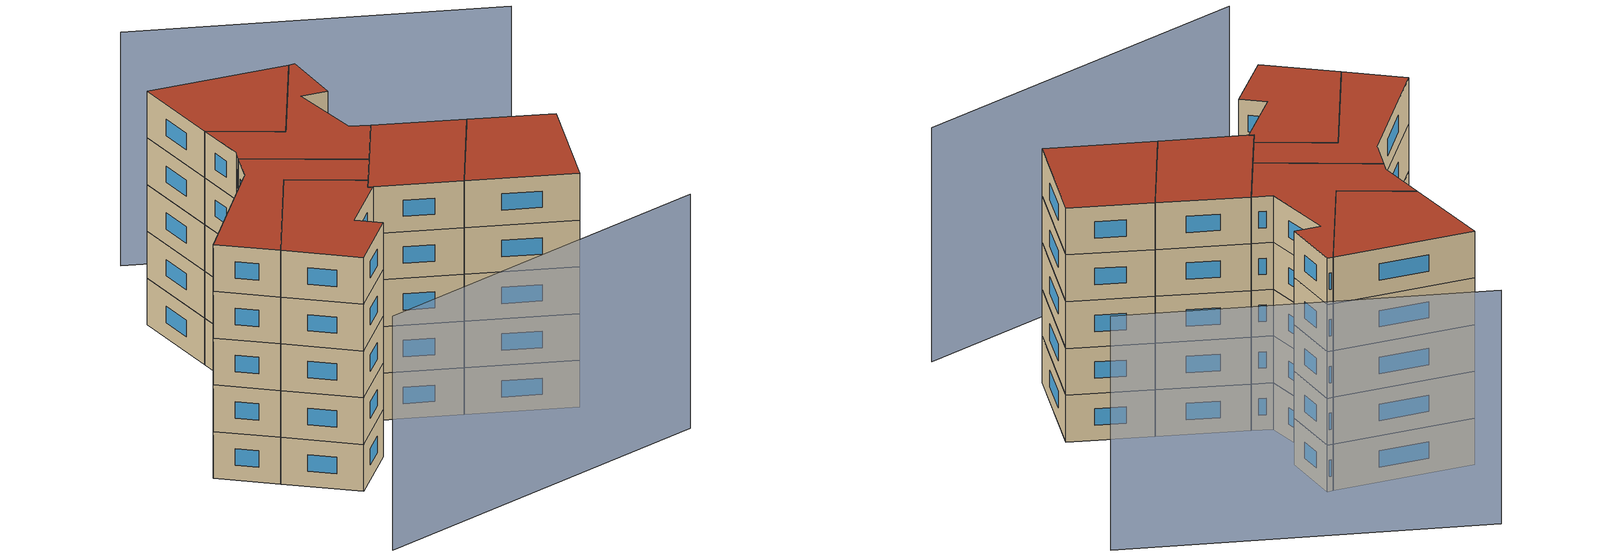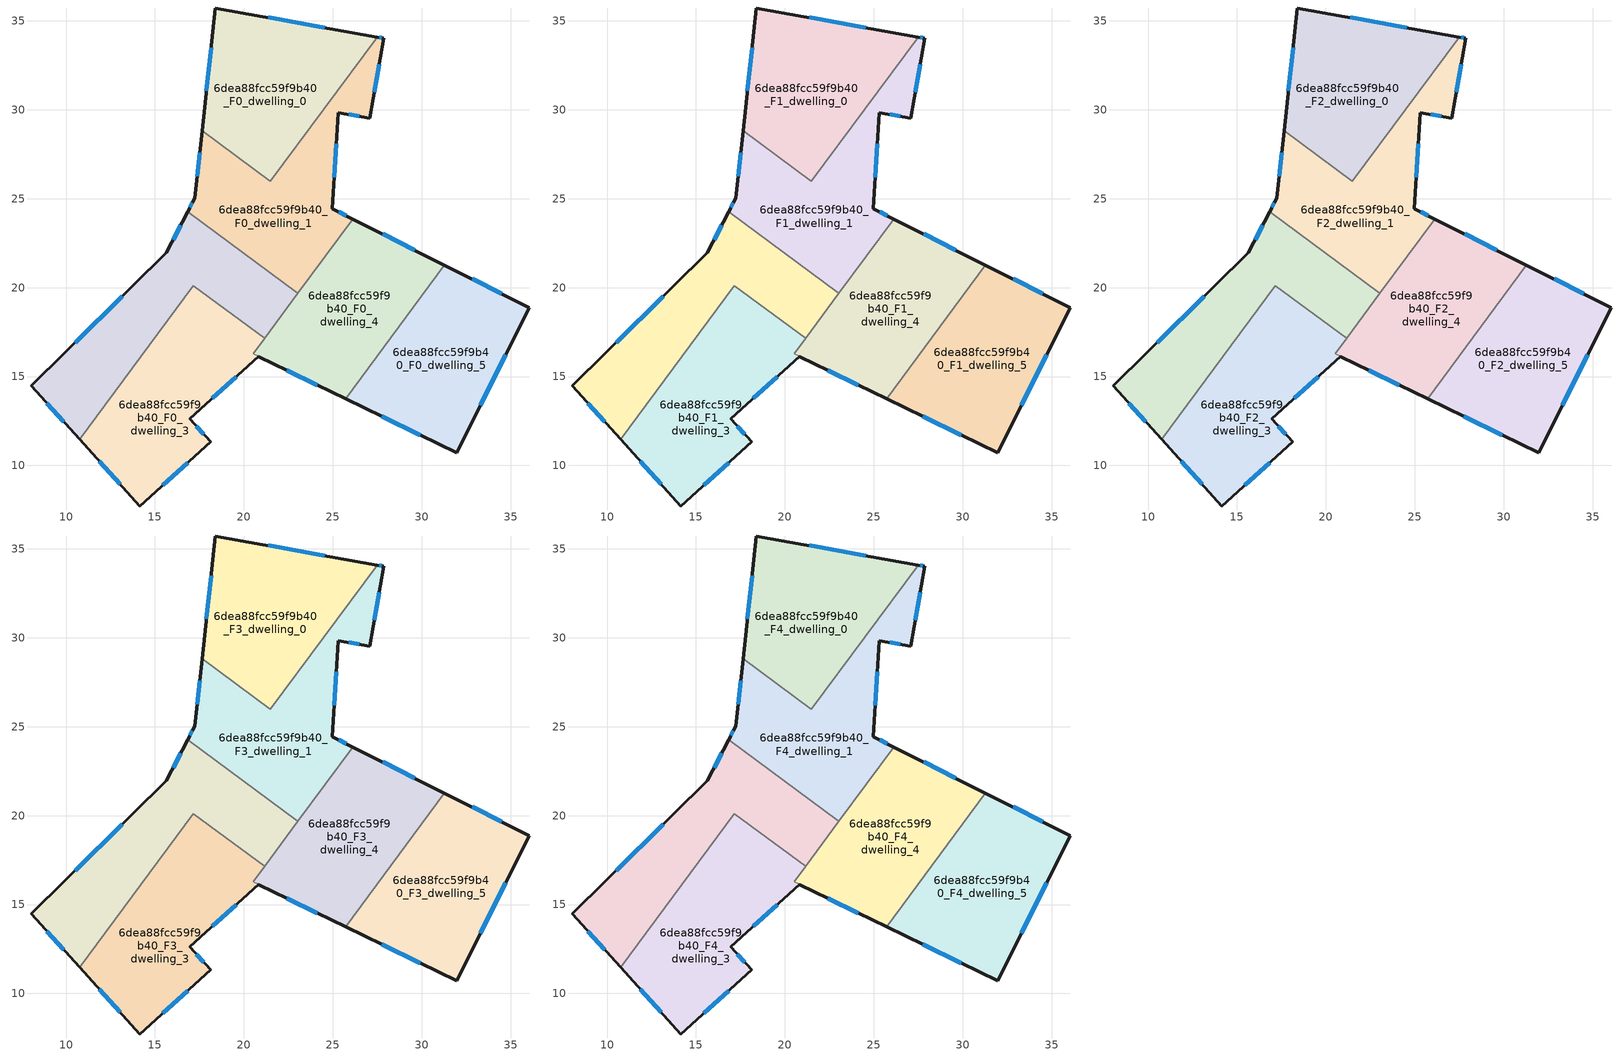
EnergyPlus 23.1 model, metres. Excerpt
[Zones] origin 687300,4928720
6dea88fcc59f9b40_F0_dwelling_0
 floor ground (EU_floor_Construction): 27.5,34.1 21.49,25.97 17.65,28.82 18.4,35.73 z0
 wall outside (EU_wall_Construction): 27.5,34.1 18.4,35.73 17.65,28.82 z0:3
 wall to 6dea88fcc59f9b40_F0_dwelling_1 (EU_wall_Construction): 17.65,28.82 21.49,25.97 27.5,34.1 z0:3
 window (EU_Window_Construction): 18.16,33.48 17.89,31.06 / 24.54,34.63 21.36,35.2 z0.98:2.02
6dea88fcc59f9b40_F0_dwelling_1
 floor ground (EU_floor_Construction): 27.88,34.03 27.07,29.53 25.32,29.85 24.96,24.45 26.13,23.86 23.04,19.67 16.83,24.26 17.23,25.03 17.65,28.82 21.49,25.97 27.5,34.1 z0
 wall outside (EU_wall_Construction): 26.13,23.86 24.96,24.45 25.32,29.85 27.07,29.53 27.88,34.03 27.5,34.1 / 17.65,28.82 17.23,25.03 16.83,24.26 z0:3
 wall to 6dea88fcc59f9b40_F0_dwelling_2 (EU_wall_Construction): 16.83,24.26 23.04,19.67 z0:3
 wall to 6dea88fcc59f9b40_F0_dwelling_4 (EU_wall_Construction): 23.04,19.67 26.13,23.86 z0:3
 window (EU_Window_Construction): 27.76,34.05 27.62,34.07 / 27.33,30.99 27.62,32.57 / 25.89,29.74 26.5,29.63 / 25.08,26.21 25.2,28.09 / 25.75,24.05 25.34,24.26 / 17.1,24.78 16.96,24.51 / 17.51,27.59 17.37,26.26 z0.98:2.02
6dea88fcc59f9b40_F0_dwelling_2
 floor ground (EU_floor_Construction): 23.04,19.67 21.17,17.15 17.16,20.12 10.76,11.46 8.04,14.48 15.63,21.96 16.83,24.26 z0
 wall outside (EU_wall_Construction): 16.83,24.26 15.63,21.96 8.04,14.48 10.76,11.46 z0:3
 wall to 6dea88fcc59f9b40_F0_dwelling_3 (EU_wall_Construction): 10.76,11.46 17.16,20.12 21.17,17.15 z0:3
 wall to 6dea88fcc59f9b40_F0_dwelling_4 (EU_wall_Construction): 21.17,17.15 23.04,19.67 z0:3
 window (EU_Window_Construction): 8.93,13.5 9.88,12.45 / 13.16,19.53 10.51,16.91 / 16.44,23.51 16.02,22.71 z0.98:2.02
6dea88fcc59f9b40_F0_dwelling_3
 floor ground (EU_floor_Construction): 21.17,17.15 20.53,16.28 20.83,16.13 16.95,12.63 18.13,11.33 14.14,7.72 10.76,11.46 17.16,20.12 z0
 wall outside (EU_wall_Construction): 10.76,11.46 14.14,7.72 18.13,11.33 16.95,12.63 20.83,16.13 z0:3
 wall to 6dea88fcc59f9b40_F0_dwelling_4 (EU_wall_Construction): 20.83,16.13 20.53,16.28 21.17,17.15 z0:3
 window (EU_Window_Construction): 18.21,13.77 19.57,14.99 / 17.75,11.75 17.33,12.21 / 15.44,8.89 16.83,10.16 / 11.86,10.25 13.04,8.94 z0.98:2.02
6dea88fcc59f9b40_F0_dwelling_4
 floor ground (EU_floor_Construction): 31.28,21.27 25.72,13.75 20.83,16.13 20.53,16.28 26.13,23.86 z0
 wall outside (EU_wall_Construction): 31.28,21.27 26.13,23.86 / 20.83,16.13 25.72,13.75 z0:3
 wall to 6dea88fcc59f9b40_F0_dwelling_5 (EU_wall_Construction): 25.72,13.75 31.28,21.27 z0:3
 window (EU_Window_Construction): 29.61,22.11 27.81,23.02 / 22.42,15.35 24.13,14.53 z0.98:2.02
6dea88fcc59f9b40_F0_dwelling_5
 floor ground (EU_floor_Construction): 36.05,18.88 31.96,10.72 25.72,13.75 31.28,21.27 z0
 wall outside (EU_wall_Construction): 25.72,13.75 31.96,10.72 36.05,18.88 31.28,21.27 z0:3
 window (EU_Window_Construction): 34.5,19.66 32.83,20.5 / 33.29,13.37 34.72,16.23 / 27.75,12.77 29.93,11.71 z0.98:2.02
6dea88fcc59f9b40_F1_dwelling_0
 floor to 6dea88fcc59f9b40_F0_dwelling_0 (EU_floor_Construction): 27.5,34.1 21.49,25.97 17.65,28.82 18.4,35.73 z3
 wall outside (EU_wall_Construction): 27.5,34.1 18.4,35.73 17.65,28.82 z3:6
 wall to 6dea88fcc59f9b40_F1_dwelling_1 (EU_wall_Construction): 17.65,28.82 21.49,25.97 27.5,34.1 z3:6
 window (EU_Window_Construction): 18.16,33.48 17.89,31.06 / 24.54,34.63 21.36,35.2 z3.98:5.02
6dea88fcc59f9b40_F1_dwelling_1
 floor to 6dea88fcc59f9b40_F0_dwelling_1 (EU_floor_Construction): 27.88,34.03 27.07,29.53 25.32,29.85 24.96,24.45 26.13,23.86 23.04,19.67 16.83,24.26 17.23,25.03 17.65,28.82 21.49,25.97 27.5,34.1 z3
 wall outside (EU_wall_Construction): 26.13,23.86 24.96,24.45 25.32,29.85 27.07,29.53 27.88,34.03 27.5,34.1 / 17.65,28.82 17.23,25.03 16.83,24.26 z3:6
 wall to 6dea88fcc59f9b40_F1_dwelling_2 (EU_wall_Construction): 16.83,24.26 23.04,19.67 z3:6
 wall to 6dea88fcc59f9b40_F1_dwelling_4 (EU_wall_Construction): 23.04,19.67 26.13,23.86 z3:6
 window (EU_Window_Construction): 27.76,34.05 27.62,34.07 / 27.33,30.99 27.62,32.57 / 25.89,29.74 26.5,29.63 / 25.08,26.21 25.2,28.09 / 25.75,24.05 25.34,24.26 / 17.1,24.78 16.96,24.51 / 17.51,27.59 17.37,26.26 z3.98:5.02
6dea88fcc59f9b40_F1_dwelling_2
 floor to 6dea88fcc59f9b40_F0_dwelling_2 (EU_floor_Construction): 23.04,19.67 21.17,17.15 17.16,20.12 10.76,11.46 8.04,14.48 15.63,21.96 16.83,24.26 z3
 wall outside (EU_wall_Construction): 16.83,24.26 15.63,21.96 8.04,14.48 10.76,11.46 z3:6
 wall to 6dea88fcc59f9b40_F1_dwelling_3 (EU_wall_Construction): 10.76,11.46 17.16,20.12 21.17,17.15 z3:6
 wall to 6dea88fcc59f9b40_F1_dwelling_4 (EU_wall_Construction): 21.17,17.15 23.04,19.67 z3:6
 window (EU_Window_Construction): 8.93,13.5 9.88,12.45 / 13.16,19.53 10.51,16.91 / 16.44,23.51 16.02,22.71 z3.98:5.02
6dea88fcc59f9b40_F1_dwelling_3
 floor to 6dea88fcc59f9b40_F0_dwelling_3 (EU_floor_Construction): 21.17,17.15 20.53,16.28 20.83,16.13 16.95,12.63 18.13,11.33 14.14,7.72 10.76,11.46 17.16,20.12 z3
 wall outside (EU_wall_Construction): 10.76,11.46 14.14,7.72 18.13,11.33 16.95,12.63 20.83,16.13 z3:6
 wall to 6dea88fcc59f9b40_F1_dwelling_4 (EU_wall_Construction): 20.83,16.13 20.53,16.28 21.17,17.15 z3:6
 window (EU_Window_Construction): 18.21,13.77 19.57,14.99 / 17.75,11.75 17.33,12.21 / 15.44,8.89 16.83,10.16 / 11.86,10.25 13.04,8.94 z3.98:5.02
6dea88fcc59f9b40_F1_dwelling_4
 floor to 6dea88fcc59f9b40_F0_dwelling_4 (EU_floor_Construction): 31.28,21.27 25.72,13.75 20.53,16.28 26.13,23.86 z3
 wall outside (EU_wall_Construction): 31.28,21.27 26.13,23.86 / 20.83,16.13 25.72,13.75 z3:6
 wall to 6dea88fcc59f9b40_F1_dwelling_5 (EU_wall_Construction): 25.72,13.75 31.28,21.27 z3:6
 window (EU_Window_Construction): 29.61,22.11 27.81,23.02 / 22.42,15.35 24.13,14.53 z3.98:5.02
6dea88fcc59f9b40_F1_dwelling_5
 floor to 6dea88fcc59f9b40_F0_dwelling_5 (EU_floor_Construction): 36.05,18.88 31.96,10.72 25.72,13.75 31.28,21.27 z3
 wall outside (EU_wall_Construction): 25.72,13.75 31.96,10.72 36.05,18.88 31.28,21.27 z3:6
 window (EU_Window_Construction): 34.5,19.66 32.83,20.5 / 33.29,13.37 34.72,16.23 / 27.75,12.77 29.93,11.71 z3.98:5.02
6dea88fcc59f9b40_F2_dwelling_0
 floor to 6dea88fcc59f9b40_F1_dwelling_0 (EU_floor_Construction): 27.5,34.1 21.49,25.97 17.65,28.82 18.4,35.73 z6
 wall outside (EU_wall_Construction): 27.5,34.1 18.4,35.73 17.65,28.82 z6:9
 wall to 6dea88fcc59f9b40_F2_dwelling_1 (EU_wall_Construction): 17.65,28.82 21.49,25.97 27.5,34.1 z6:9
 window (EU_Window_Construction): 18.16,33.48 17.89,31.06 / 24.54,34.63 21.36,35.2 z6.98:8.02
6dea88fcc59f9b40_F2_dwelling_1
 floor to 6dea88fcc59f9b40_F1_dwelling_1 (EU_floor_Construction): 27.88,34.03 27.07,29.53 25.32,29.85 24.96,24.45 26.13,23.86 23.04,19.67 16.83,24.26 17.23,25.03 17.65,28.82 21.49,25.97 27.5,34.1 z6
 wall outside (EU_wall_Construction): 26.13,23.86 24.96,24.45 25.32,29.85 27.07,29.53 27.88,34.03 27.5,34.1 / 17.65,28.82 17.23,25.03 16.83,24.26 z6:9
 wall to 6dea88fcc59f9b40_F2_dwelling_2 (EU_wall_Construction): 16.83,24.26 23.04,19.67 z6:9
 wall to 6dea88fcc59f9b40_F2_dwelling_4 (EU_wall_Construction): 23.04,19.67 26.13,23.86 z6:9
 window (EU_Window_Construction): 27.76,34.05 27.62,34.07 / 27.33,30.99 27.62,32.57 / 25.89,29.74 26.5,29.63 / 25.08,26.21 25.2,28.09 / 25.75,24.05 25.34,24.26 / 17.1,24.78 16.96,24.51 / 17.51,27.59 17.37,26.26 z6.98:8.02
6dea88fcc59f9b40_F2_dwelling_2
 floor to 6dea88fcc59f9b40_F1_dwelling_2 (EU_floor_Construction): 23.04,19.67 21.17,17.15 17.16,20.12 10.76,11.46 8.04,14.48 15.63,21.96 16.83,24.26 z6
 wall outside (EU_wall_Construction): 16.83,24.26 15.63,21.96 8.04,14.48 10.76,11.46 z6:9
 wall to 6dea88fcc59f9b40_F2_dwelling_3 (EU_wall_Construction): 10.76,11.46 17.16,20.12 21.17,17.15 z6:9
 wall to 6dea88fcc59f9b40_F2_dwelling_4 (EU_wall_Construction): 21.17,17.15 23.04,19.67 z6:9
 window (EU_Window_Construction): 8.93,13.5 9.88,12.45 / 13.16,19.53 10.51,16.91 / 16.44,23.51 16.02,22.71 z6.98:8.02
6dea88fcc59f9b40_F2_dwelling_3
 floor to 6dea88fcc59f9b40_F1_dwelling_3 (EU_floor_Construction): 21.17,17.15 20.53,16.28 20.83,16.13 16.95,12.63 18.13,11.33 14.14,7.72 10.76,11.46 17.16,20.12 z6
 wall outside (EU_wall_Construction): 10.76,11.46 14.14,7.72 18.13,11.33 16.95,12.63 20.83,16.13 z6:9
 wall to 6dea88fcc59f9b40_F2_dwelling_4 (EU_wall_Construction): 20.83,16.13 20.53,16.28 21.17,17.15 z6:9
 window (EU_Window_Construction): 18.21,13.77 19.57,14.99 / 17.75,11.75 17.33,12.21 / 15.44,8.89 16.83,10.16 / 11.86,10.25 13.04,8.94 z6.98:8.02
6dea88fcc59f9b40_F2_dwelling_4
 floor to 6dea88fcc59f9b40_F1_dwelling_4 (EU_floor_Construction): 31.28,21.27 25.72,13.75 20.53,16.28 26.13,23.86 z6
 wall outside (EU_wall_Construction): 31.28,21.27 26.13,23.86 / 20.83,16.13 25.72,13.75 z6:9
 wall to 6dea88fcc59f9b40_F2_dwelling_5 (EU_wall_Construction): 25.72,13.75 31.28,21.27 z6:9
 window (EU_Window_Construction): 29.61,22.11 27.81,23.02 / 22.42,15.35 24.13,14.53 z6.98:8.02
6dea88fcc59f9b40_F2_dwelling_5
 floor to 6dea88fcc59f9b40_F1_dwelling_5 (EU_floor_Construction): 36.05,18.88 31.96,10.72 25.72,13.75 31.28,21.27 z6
 wall outside (EU_wall_Construction): 25.72,13.75 31.96,10.72 36.05,18.88 31.28,21.27 z6:9
 window (EU_Window_Construction): 34.5,19.66 32.83,20.5 / 33.29,13.37 34.72,16.23 / 27.75,12.77 29.93,11.71 z6.98:8.02
6dea88fcc59f9b40_F3_dwelling_0
 floor to 6dea88fcc59f9b40_F2_dwelling_0 (EU_floor_Construction): 27.5,34.1 21.49,25.97 17.65,28.82 18.4,35.73 z9
 wall outside (EU_wall_Construction): 27.5,34.1 18.4,35.73 17.65,28.82 z9:12
 wall to 6dea88fcc59f9b40_F3_dwelling_1 (EU_wall_Construction): 17.65,28.82 21.49,25.97 27.5,34.1 z9:12
 window (EU_Window_Construction): 18.16,33.48 17.89,31.06 / 24.54,34.63 21.36,35.2 z9.98:11.02
6dea88fcc59f9b40_F3_dwelling_1
 floor to 6dea88fcc59f9b40_F2_dwelling_1 (EU_floor_Construction): 27.88,34.03 27.07,29.53 25.32,29.85 24.96,24.45 26.13,23.86 23.04,19.67 16.83,24.26 17.23,25.03 17.65,28.82 21.49,25.97 27.5,34.1 z9
 wall outside (EU_wall_Construction): 26.13,23.86 24.96,24.45 25.32,29.85 27.07,29.53 27.88,34.03 27.5,34.1 / 17.65,28.82 17.23,25.03 16.83,24.26 z9:12
 wall to 6dea88fcc59f9b40_F3_dwelling_2 (EU_wall_Construction): 16.83,24.26 23.04,19.67 z9:12
 wall to 6dea88fcc59f9b40_F3_dwelling_4 (EU_wall_Construction): 23.04,19.67 26.13,23.86 z9:12
 window (EU_Window_Construction): 27.76,34.05 27.62,34.07 / 27.33,30.99 27.62,32.57 / 25.89,29.74 26.5,29.63 / 25.08,26.21 25.2,28.09 / 25.75,24.05 25.34,24.26 / 17.1,24.78 16.96,24.51 / 17.51,27.59 17.37,26.26 z9.98:11.02
6dea88fcc59f9b40_F3_dwelling_2
 floor to 6dea88fcc59f9b40_F2_dwelling_2 (EU_floor_Construction): 23.04,19.67 21.17,17.15 17.16,20.12 10.76,11.46 8.04,14.48 15.63,21.96 16.83,24.26 z9
 wall outside (EU_wall_Construction): 16.83,24.26 15.63,21.96 8.04,14.48 10.76,11.46 z9:12
 wall to 6dea88fcc59f9b40_F3_dwelling_3 (EU_wall_Construction): 10.76,11.46 17.16,20.12 21.17,17.15 z9:12
 wall to 6dea88fcc59f9b40_F3_dwelling_4 (EU_wall_Construction): 21.17,17.15 23.04,19.67 z9:12
 window (EU_Window_Construction): 8.93,13.5 9.88,12.45 / 13.16,19.53 10.51,16.91 / 16.44,23.51 16.02,22.71 z9.98:11.02
6dea88fcc59f9b40_F3_dwelling_3
 floor to 6dea88fcc59f9b40_F2_dwelling_3 (EU_floor_Construction): 21.17,17.15 20.53,16.28 20.83,16.13 16.95,12.63 18.13,11.33 14.14,7.72 10.76,11.46 17.16,20.12 z9
 wall outside (EU_wall_Construction): 10.76,11.46 14.14,7.72 18.13,11.33 16.95,12.63 20.83,16.13 z9:12
 wall to 6dea88fcc59f9b40_F3_dwelling_4 (EU_wall_Construction): 20.83,16.13 20.53,16.28 21.17,17.15 z9:12
 window (EU_Window_Construction): 18.21,13.77 19.57,14.99 / 17.75,11.75 17.33,12.21 / 15.44,8.89 16.83,10.16 / 11.86,10.25 13.04,8.94 z9.98:11.02
6dea88fcc59f9b40_F3_dwelling_4
 floor to 6dea88fcc59f9b40_F2_dwelling_4 (EU_floor_Construction): 31.28,21.27 25.72,13.75 20.53,16.28 26.13,23.86 z9
 wall outside (EU_wall_Construction): 31.28,21.27 26.13,23.86 / 20.83,16.13 25.72,13.75 z9:12
 wall to 6dea88fcc59f9b40_F3_dwelling_5 (EU_wall_Construction): 25.72,13.75 31.28,21.27 z9:12
 window (EU_Window_Construction): 29.61,22.11 27.81,23.02 / 22.42,15.35 24.13,14.53 z9.98:11.02
6dea88fcc59f9b40_F3_dwelling_5
 floor to 6dea88fcc59f9b40_F2_dwelling_5 (EU_floor_Construction): 36.05,18.88 31.96,10.72 25.72,13.75 31.28,21.27 z9
 wall outside (EU_wall_Construction): 25.72,13.75 31.96,10.72 36.05,18.88 31.28,21.27 z9:12
 window (EU_Window_Construction): 34.5,19.66 32.83,20.5 / 33.29,13.37 34.72,16.23 / 27.75,12.77 29.93,11.71 z9.98:11.02
6dea88fcc59f9b40_F4_dwelling_0
 floor to 6dea88fcc59f9b40_F3_dwelling_0 (EU_floor_Construction): 27.5,34.1 21.49,25.97 17.65,28.82 18.4,35.73 z12
 wall outside (EU_wall_Construction): 27.5,34.1 18.4,35.73 17.65,28.82 z12:15
 wall to 6dea88fcc59f9b40_F4_dwelling_1 (EU_wall_Construction): 17.65,28.82 21.49,25.97 27.5,34.1 z12:15
 window (EU_Window_Construction): 18.16,33.48 17.89,31.06 / 24.54,34.63 21.36,35.2 z12.98:14.02
 roof outside (EU_roof_Construction): 21.49,25.97 27.5,34.1 18.4,35.73 17.65,28.82 z15
6dea88fcc59f9b40_F4_dwelling_1
 floor to 6dea88fcc59f9b40_F3_dwelling_1 (EU_floor_Construction): 27.88,34.03 27.07,29.53 25.32,29.85 24.96,24.45 26.13,23.86 23.04,19.67 16.83,24.26 17.23,25.03 17.65,28.82 21.49,25.97 27.5,34.1 z12
 wall outside (EU_wall_Construction): 26.13,23.86 24.96,24.45 25.32,29.85 27.07,29.53 27.88,34.03 27.5,34.1 / 17.65,28.82 17.23,25.03 16.83,24.26 z12:15
 wall to 6dea88fcc59f9b40_F4_dwelling_2 (EU_wall_Construction): 16.83,24.26 23.04,19.67 z12:15
 wall to 6dea88fcc59f9b40_F4_dwelling_4 (EU_wall_Construction): 23.04,19.67 26.13,23.86 z12:15
 window (EU_Window_Construction): 27.76,34.05 27.62,34.07 / 27.33,30.99 27.62,32.57 / 25.89,29.74 26.5,29.63 / 25.08,26.21 25.2,28.09 / 25.75,24.05 25.34,24.26 / 17.1,24.78 16.96,24.51 / 17.51,27.59 17.37,26.26 z12.98:14.02
 roof outside (EU_roof_Construction): 26.13,23.86 24.96,24.45 25.32,29.85 27.07,29.53 27.88,34.03 27.5,34.1 21.49,25.97 17.65,28.82 17.23,25.03 16.83,24.26 23.04,19.67 z15
6dea88fcc59f9b40_F4_dwelling_2
 floor to 6dea88fcc59f9b40_F3_dwelling_2 (EU_floor_Construction): 23.04,19.67 21.17,17.15 17.16,20.12 10.76,11.46 8.04,14.48 15.63,21.96 16.83,24.26 z12
 wall outside (EU_wall_Construction): 16.83,24.26 15.63,21.96 8.04,14.48 10.76,11.46 z12:15
 wall to 6dea88fcc59f9b40_F4_dwelling_3 (EU_wall_Construction): 10.76,11.46 17.16,20.12 21.17,17.15 z12:15
 wall to 6dea88fcc59f9b40_F4_dwelling_4 (EU_wall_Construction): 21.17,17.15 23.04,19.67 z12:15
 window (EU_Window_Construction): 8.93,13.5 9.88,12.45 / 13.16,19.53 10.51,16.91 / 16.44,23.51 16.02,22.71 z12.98:14.02
 roof outside (EU_roof_Construction): 21.17,17.15 23.04,19.67 16.83,24.26 15.63,21.96 8.04,14.48 10.76,11.46 17.16,20.12 z15
6dea88fcc59f9b40_F4_dwelling_3
 floor to 6dea88fcc59f9b40_F3_dwelling_3 (EU_floor_Construction): 21.17,17.15 20.53,16.28 20.83,16.13 16.95,12.63 18.13,11.33 14.14,7.72 10.76,11.46 17.16,20.12 z12
 wall outside (EU_wall_Construction): 10.76,11.46 14.14,7.72 18.13,11.33 16.95,12.63 20.83,16.13 z12:15
 wall to 6dea88fcc59f9b40_F4_dwelling_4 (EU_wall_Construction): 20.83,16.13 20.53,16.28 21.17,17.15 z12:15
 window (EU_Window_Construction): 18.21,13.77 19.57,14.99 / 17.75,11.75 17.33,12.21 / 15.44,8.89 16.83,10.16 / 11.86,10.25 13.04,8.94 z12.98:14.02
 roof outside (EU_roof_Construction): 18.13,11.33 16.95,12.63 20.83,16.13 20.53,16.28 21.17,17.15 17.16,20.12 10.76,11.46 14.14,7.72 z15
6dea88fcc59f9b40_F4_dwelling_4
 floor to 6dea88fcc59f9b40_F3_dwelling_4 (EU_floor_Construction): 31.28,21.27 25.72,13.75 20.53,16.28 26.13,23.86 z12
 wall outside (EU_wall_Construction): 31.28,21.27 26.13,23.86 / 20.83,16.13 25.72,13.75 z12:15
 wall to 6dea88fcc59f9b40_F4_dwelling_5 (EU_wall_Construction): 25.72,13.75 31.28,21.27 z12:15
 window (EU_Window_Construction): 29.61,22.11 27.81,23.02 / 22.42,15.35 24.13,14.53 z12.98:14.02
 roof outside (EU_roof_Construction): 25.72,13.75 31.28,21.27 26.13,23.86 20.53,16.28 z15
6dea88fcc59f9b40_F4_dwelling_5
 floor to 6dea88fcc59f9b40_F3_dwelling_5 (EU_floor_Construction): 36.05,18.88 31.96,10.72 25.72,13.75 31.28,21.27 z12
 wall outside (EU_wall_Construction): 25.72,13.75 31.96,10.72 36.05,18.88 31.28,21.27 z12:15
 window (EU_Window_Construction): 34.5,19.66 32.83,20.5 / 33.29,13.37 34.72,16.23 / 27.75,12.77 29.93,11.71 z12.98:14.02
 roof outside (EU_roof_Construction): 31.96,10.72 36.05,18.88 31.28,21.27 25.72,13.75 z15
shading: 10.35,-0.53 35.4,4.32 / 43.42,33.77 22.32,43.94 z0:15
[Building]
EU S2 Campaign: North Axis=0; Terrain=City; Solar Distribution=FullExterior
[Site:Location]
Bologna: Latitude=44.5; Longitude=11.25; Time Zone=1; Elevation=37
[SizingPeriod:WeatherFileDays]
AnnualSizingPeriod: Begin Month=1; Begin Day of Month=1; End Month=12; End Day of Month=31; Day of Week for Start Day=Monday; Use Weather File Daylight Saving Period=No; Use Weather File Rain and Snow Indicators=No
[MATERIAL]
EU_InternalMass_Material: Roughness=MediumRough; Thickness=0.1; Conductivity=1; Density=1800; Specific Heat=900; Thermal Absorptance=0.9; Solar Absorptance=0.7; Visible Absorptance=0.7
[MATERIAL:NOMASS] Roughness=MediumRough; Thermal Absorptance=0.9; Solar Absorptance=0.7; Visible Absorptance=0.7
Name | Thermal Resistance
EU_wall_NoMass | 0.905828
EU_roof_NoMass | 0.37593
EU_floor_NoMass | 0.67114
[WINDOWMATERIAL:SIMPLEGLAZINGSYSTEM]
EU_Window_SimpleGlazing: UFactor=4.52486; Solar Heat Gain Coefficient=0.85; Visible Transmittance=0.85
[CONSTRUCTION]
EU_wall_Construction: EU_wall_NoMass
EU_roof_Construction: EU_roof_NoMass
EU_floor_Construction: EU_floor_NoMass
EU_Window_Construction: EU_Window_SimpleGlazing
EU_InternalMass_Construction: EU_InternalMass_Material
[ZONE] Type=1; Multiplier=1; Ceiling Height=autocalculate; Floor Area=autocalculate; Part of Total Floor Area=Yes
Name | Volume
6dea88fcc59f9b40_F0_dwelling_0; 6dea88fcc59f9b40_F1_dwelling_0; 6dea88fcc59f9b40_F2_dwelling_0; 6dea88fcc59f9b40_F3_dwelling_0; 6dea88fcc59f9b40_F4_dwelling_0 | 168.758
6dea88fcc59f9b40_F0_dwelling_1; 6dea88fcc59f9b40_F1_dwelling_1; 6dea88fcc59f9b40_F2_dwelling_1; 6dea88fcc59f9b40_F3_dwelling_1; 6dea88fcc59f9b40_F4_dwelling_1 | 170.76
6dea88fcc59f9b40_F0_dwelling_2; 6dea88fcc59f9b40_F1_dwelling_2; 6dea88fcc59f9b40_F2_dwelling_2; 6dea88fcc59f9b40_F3_dwelling_2; 6dea88fcc59f9b40_F4_dwelling_2 | 170.785
6dea88fcc59f9b40_F0_dwelling_3; 6dea88fcc59f9b40_F1_dwelling_3; 6dea88fcc59f9b40_F2_dwelling_3; 6dea88fcc59f9b40_F3_dwelling_3; 6dea88fcc59f9b40_F4_dwelling_3 | 173.552
6dea88fcc59f9b40_F0_dwelling_4 | 159.948
6dea88fcc59f9b40_F1_dwelling_4; 6dea88fcc59f9b40_F2_dwelling_4; 6dea88fcc59f9b40_F3_dwelling_4; 6dea88fcc59f9b40_F4_dwelling_4 | 159.911
6dea88fcc59f9b40_F0_dwelling_5; 6dea88fcc59f9b40_F1_dwelling_5; 6dea88fcc59f9b40_F2_dwelling_5; 6dea88fcc59f9b40_F3_dwelling_5; 6dea88fcc59f9b40_F4_dwelling_5 | 168.779
[INTERNALMASS] Construction=EU_InternalMass_Construction
Name | Zone or ZoneList | Surface Area
6dea88fcc59f9b40_F0_dwelling_0_EU_InternalMass | 6dea88fcc59f9b40_F0_dwelling_0 | 56.2533
6dea88fcc59f9b40_F0_dwelling_1_EU_InternalMass | 6dea88fcc59f9b40_F0_dwelling_1 | 56.92
6dea88fcc59f9b40_F0_dwelling_2_EU_InternalMass | 6dea88fcc59f9b40_F0_dwelling_2 | 56.9282
6dea88fcc59f9b40_F0_dwelling_3_EU_InternalMass | 6dea88fcc59f9b40_F0_dwelling_3 | 57.8517
6dea88fcc59f9b40_F0_dwelling_4_EU_InternalMass | 6dea88fcc59f9b40_F0_dwelling_4 | 53.3165
6dea88fcc59f9b40_F0_dwelling_5_EU_InternalMass | 6dea88fcc59f9b40_F0_dwelling_5 | 56.2596
6dea88fcc59f9b40_F1_dwelling_0_EU_InternalMass | 6dea88fcc59f9b40_F1_dwelling_0 | 56.2533
6dea88fcc59f9b40_F1_dwelling_1_EU_InternalMass | 6dea88fcc59f9b40_F1_dwelling_1 | 56.92
6dea88fcc59f9b40_F1_dwelling_2_EU_InternalMass | 6dea88fcc59f9b40_F1_dwelling_2 | 56.9282
6dea88fcc59f9b40_F1_dwelling_3_EU_InternalMass | 6dea88fcc59f9b40_F1_dwelling_3 | 57.8517
6dea88fcc59f9b40_F1_dwelling_4_EU_InternalMass | 6dea88fcc59f9b40_F1_dwelling_4 | 53.3165
6dea88fcc59f9b40_F1_dwelling_5_EU_InternalMass | 6dea88fcc59f9b40_F1_dwelling_5 | 56.2596
6dea88fcc59f9b40_F2_dwelling_0_EU_InternalMass | 6dea88fcc59f9b40_F2_dwelling_0 | 56.2533
6dea88fcc59f9b40_F2_dwelling_1_EU_InternalMass | 6dea88fcc59f9b40_F2_dwelling_1 | 56.92
6dea88fcc59f9b40_F2_dwelling_2_EU_InternalMass | 6dea88fcc59f9b40_F2_dwelling_2 | 56.9282
6dea88fcc59f9b40_F2_dwelling_3_EU_InternalMass | 6dea88fcc59f9b40_F2_dwelling_3 | 57.8517
6dea88fcc59f9b40_F2_dwelling_4_EU_InternalMass | 6dea88fcc59f9b40_F2_dwelling_4 | 53.3165
6dea88fcc59f9b40_F2_dwelling_5_EU_InternalMass | 6dea88fcc59f9b40_F2_dwelling_5 | 56.2596
6dea88fcc59f9b40_F3_dwelling_0_EU_InternalMass | 6dea88fcc59f9b40_F3_dwelling_0 | 56.2533
6dea88fcc59f9b40_F3_dwelling_1_EU_InternalMass | 6dea88fcc59f9b40_F3_dwelling_1 | 56.92
6dea88fcc59f9b40_F3_dwelling_2_EU_InternalMass | 6dea88fcc59f9b40_F3_dwelling_2 | 56.9282
6dea88fcc59f9b40_F3_dwelling_3_EU_InternalMass | 6dea88fcc59f9b40_F3_dwelling_3 | 57.8517
6dea88fcc59f9b40_F3_dwelling_4_EU_InternalMass | 6dea88fcc59f9b40_F3_dwelling_4 | 53.3165
6dea88fcc59f9b40_F3_dwelling_5_EU_InternalMass | 6dea88fcc59f9b40_F3_dwelling_5 | 56.2596
6dea88fcc59f9b40_F4_dwelling_0_EU_InternalMass | 6dea88fcc59f9b40_F4_dwelling_0 | 56.2533
6dea88fcc59f9b40_F4_dwelling_1_EU_InternalMass | 6dea88fcc59f9b40_F4_dwelling_1 | 56.92
6dea88fcc59f9b40_F4_dwelling_2_EU_InternalMass | 6dea88fcc59f9b40_F4_dwelling_2 | 56.9282
6dea88fcc59f9b40_F4_dwelling_3_EU_InternalMass | 6dea88fcc59f9b40_F4_dwelling_3 | 57.8517
6dea88fcc59f9b40_F4_dwelling_4_EU_InternalMass | 6dea88fcc59f9b40_F4_dwelling_4 | 53.3165
6dea88fcc59f9b40_F4_dwelling_5_EU_InternalMass | 6dea88fcc59f9b40_F4_dwelling_5 | 56.2596
[OTHEREQUIPMENT] Fuel Type=Electricity; Design Level Calculation Method=Watts/Area; Power per Zone Floor Area=1; Fraction Latent=0; Fraction Radiant=0; Fraction Lost=0; Carbon Dioxide Generation Rate=0; EndUse Subcategory=EU_Step8_InternalGains
Name | Zone or ZoneList or Space or SpaceList | Schedule
EU_Step8_InternalGain_6dea88fcc59f9b40_F0_dwelling_0_f000 | 6dea88fcc59f9b40_F0_dwelling_0 | EU_Step8_GainSchedule_6dea88fcc59f9b40_F0_dwelling_0_f000
EU_Step8_InternalGain_6dea88fcc59f9b40_F0_dwelling_1_f000 | 6dea88fcc59f9b40_F0_dwelling_1 | EU_Step8_GainSchedule_6dea88fcc59f9b40_F0_dwelling_1_f000
EU_Step8_InternalGain_6dea88fcc59f9b40_F0_dwelling_2_f000 | 6dea88fcc59f9b40_F0_dwelling_2 | EU_Step8_GainSchedule_6dea88fcc59f9b40_F0_dwelling_2_f000
EU_Step8_InternalGain_6dea88fcc59f9b40_F0_dwelling_3_f000 | 6dea88fcc59f9b40_F0_dwelling_3 | EU_Step8_GainSchedule_6dea88fcc59f9b40_F0_dwelling_3_f000
EU_Step8_InternalGain_6dea88fcc59f9b40_F0_dwelling_4_f000 | 6dea88fcc59f9b40_F0_dwelling_4 | EU_Step8_GainSchedule_6dea88fcc59f9b40_F0_dwelling_4_f000
EU_Step8_InternalGain_6dea88fcc59f9b40_F0_dwelling_5_f000 | 6dea88fcc59f9b40_F0_dwelling_5 | EU_Step8_GainSchedule_6dea88fcc59f9b40_F0_dwelling_5_f000
EU_Step8_InternalGain_6dea88fcc59f9b40_F1_dwelling_0_f000 | 6dea88fcc59f9b40_F1_dwelling_0 | EU_Step8_GainSchedule_6dea88fcc59f9b40_F1_dwelling_0_f000
EU_Step8_InternalGain_6dea88fcc59f9b40_F1_dwelling_1_f000 | 6dea88fcc59f9b40_F1_dwelling_1 | EU_Step8_GainSchedule_6dea88fcc59f9b40_F1_dwelling_1_f000
EU_Step8_InternalGain_6dea88fcc59f9b40_F1_dwelling_2_f000 | 6dea88fcc59f9b40_F1_dwelling_2 | EU_Step8_GainSchedule_6dea88fcc59f9b40_F1_dwelling_2_f000
EU_Step8_InternalGain_6dea88fcc59f9b40_F1_dwelling_3_f000 | 6dea88fcc59f9b40_F1_dwelling_3 | EU_Step8_GainSchedule_6dea88fcc59f9b40_F1_dwelling_3_f000
EU_Step8_InternalGain_6dea88fcc59f9b40_F1_dwelling_4_f000 | 6dea88fcc59f9b40_F1_dwelling_4 | EU_Step8_GainSchedule_6dea88fcc59f9b40_F1_dwelling_4_f000
EU_Step8_InternalGain_6dea88fcc59f9b40_F1_dwelling_5_f000 | 6dea88fcc59f9b40_F1_dwelling_5 | EU_Step8_GainSchedule_6dea88fcc59f9b40_F1_dwelling_5_f000
EU_Step8_InternalGain_6dea88fcc59f9b40_F2_dwelling_0_f000 | 6dea88fcc59f9b40_F2_dwelling_0 | EU_Step8_GainSchedule_6dea88fcc59f9b40_F2_dwelling_0_f000
EU_Step8_InternalGain_6dea88fcc59f9b40_F2_dwelling_1_f000 | 6dea88fcc59f9b40_F2_dwelling_1 | EU_Step8_GainSchedule_6dea88fcc59f9b40_F2_dwelling_1_f000
EU_Step8_InternalGain_6dea88fcc59f9b40_F2_dwelling_2_f000 | 6dea88fcc59f9b40_F2_dwelling_2 | EU_Step8_GainSchedule_6dea88fcc59f9b40_F2_dwelling_2_f000
EU_Step8_InternalGain_6dea88fcc59f9b40_F2_dwelling_3_f000 | 6dea88fcc59f9b40_F2_dwelling_3 | EU_Step8_GainSchedule_6dea88fcc59f9b40_F2_dwelling_3_f000
EU_Step8_InternalGain_6dea88fcc59f9b40_F2_dwelling_4_f000 | 6dea88fcc59f9b40_F2_dwelling_4 | EU_Step8_GainSchedule_6dea88fcc59f9b40_F2_dwelling_4_f000
EU_Step8_InternalGain_6dea88fcc59f9b40_F2_dwelling_5_f000 | 6dea88fcc59f9b40_F2_dwelling_5 | EU_Step8_GainSchedule_6dea88fcc59f9b40_F2_dwelling_5_f000
EU_Step8_InternalGain_6dea88fcc59f9b40_F3_dwelling_0_f000 | 6dea88fcc59f9b40_F3_dwelling_0 | EU_Step8_GainSchedule_6dea88fcc59f9b40_F3_dwelling_0_f000
EU_Step8_InternalGain_6dea88fcc59f9b40_F3_dwelling_1_f000 | 6dea88fcc59f9b40_F3_dwelling_1 | EU_Step8_GainSchedule_6dea88fcc59f9b40_F3_dwelling_1_f000
EU_Step8_InternalGain_6dea88fcc59f9b40_F3_dwelling_2_f000 | 6dea88fcc59f9b40_F3_dwelling_2 | EU_Step8_GainSchedule_6dea88fcc59f9b40_F3_dwelling_2_f000
EU_Step8_InternalGain_6dea88fcc59f9b40_F3_dwelling_3_f000 | 6dea88fcc59f9b40_F3_dwelling_3 | EU_Step8_GainSchedule_6dea88fcc59f9b40_F3_dwelling_3_f000
EU_Step8_InternalGain_6dea88fcc59f9b40_F3_dwelling_4_f000 | 6dea88fcc59f9b40_F3_dwelling_4 | EU_Step8_GainSchedule_6dea88fcc59f9b40_F3_dwelling_4_f000
EU_Step8_InternalGain_6dea88fcc59f9b40_F3_dwelling_5_f000 | 6dea88fcc59f9b40_F3_dwelling_5 | EU_Step8_GainSchedule_6dea88fcc59f9b40_F3_dwelling_5_f000
EU_Step8_InternalGain_6dea88fcc59f9b40_F4_dwelling_0_f000 | 6dea88fcc59f9b40_F4_dwelling_0 | EU_Step8_GainSchedule_6dea88fcc59f9b40_F4_dwelling_0_f000
EU_Step8_InternalGain_6dea88fcc59f9b40_F4_dwelling_1_f000 | 6dea88fcc59f9b40_F4_dwelling_1 | EU_Step8_GainSchedule_6dea88fcc59f9b40_F4_dwelling_1_f000
EU_Step8_InternalGain_6dea88fcc59f9b40_F4_dwelling_2_f000 | 6dea88fcc59f9b40_F4_dwelling_2 | EU_Step8_GainSchedule_6dea88fcc59f9b40_F4_dwelling_2_f000
EU_Step8_InternalGain_6dea88fcc59f9b40_F4_dwelling_3_f000 | 6dea88fcc59f9b40_F4_dwelling_3 | EU_Step8_GainSchedule_6dea88fcc59f9b40_F4_dwelling_3_f000
EU_Step8_InternalGain_6dea88fcc59f9b40_F4_dwelling_4_f000 | 6dea88fcc59f9b40_F4_dwelling_4 | EU_Step8_GainSchedule_6dea88fcc59f9b40_F4_dwelling_4_f000
EU_Step8_InternalGain_6dea88fcc59f9b40_F4_dwelling_5_f000 | 6dea88fcc59f9b40_F4_dwelling_5 | EU_Step8_GainSchedule_6dea88fcc59f9b40_F4_dwelling_5_f000
[ZONEVENTILATION:DESIGNFLOWRATE] Schedule=EU_AlwaysOn; Design Flow Rate Calculation Method=AirChanges/Hour; Air Changes per Hour=0.73129; Ventilation Type=Natural; Fan Pressure Rise=0; Fan Total Efficiency=1; Constant Term Coefficient=1; Temperature Term Coefficient=0; Velocity Term Coefficient=0; Velocity Squared Term Coefficient=0; Minimum Indoor Temperature=-100; Maximum Indoor Temperature=100; Delta Temperature=-100; Minimum Outdoor Temperature=-100; Maximum Outdoor Temperature=100; Maximum Wind Speed=40
Name | Zone or ZoneList or Space or SpaceList
EU_ConstantAir_6dea88fcc59f9b40_F0_dwelling_0 | 6dea88fcc59f9b40_F0_dwelling_0
EU_ConstantAir_6dea88fcc59f9b40_F0_dwelling_1 | 6dea88fcc59f9b40_F0_dwelling_1
EU_ConstantAir_6dea88fcc59f9b40_F0_dwelling_2 | 6dea88fcc59f9b40_F0_dwelling_2
EU_ConstantAir_6dea88fcc59f9b40_F0_dwelling_3 | 6dea88fcc59f9b40_F0_dwelling_3
EU_ConstantAir_6dea88fcc59f9b40_F0_dwelling_4 | 6dea88fcc59f9b40_F0_dwelling_4
EU_ConstantAir_6dea88fcc59f9b40_F0_dwelling_5 | 6dea88fcc59f9b40_F0_dwelling_5
EU_ConstantAir_6dea88fcc59f9b40_F1_dwelling_0 | 6dea88fcc59f9b40_F1_dwelling_0
EU_ConstantAir_6dea88fcc59f9b40_F1_dwelling_1 | 6dea88fcc59f9b40_F1_dwelling_1
EU_ConstantAir_6dea88fcc59f9b40_F1_dwelling_2 | 6dea88fcc59f9b40_F1_dwelling_2
EU_ConstantAir_6dea88fcc59f9b40_F1_dwelling_3 | 6dea88fcc59f9b40_F1_dwelling_3
EU_ConstantAir_6dea88fcc59f9b40_F1_dwelling_4 | 6dea88fcc59f9b40_F1_dwelling_4
EU_ConstantAir_6dea88fcc59f9b40_F1_dwelling_5 | 6dea88fcc59f9b40_F1_dwelling_5
EU_ConstantAir_6dea88fcc59f9b40_F2_dwelling_0 | 6dea88fcc59f9b40_F2_dwelling_0
EU_ConstantAir_6dea88fcc59f9b40_F2_dwelling_1 | 6dea88fcc59f9b40_F2_dwelling_1
EU_ConstantAir_6dea88fcc59f9b40_F2_dwelling_2 | 6dea88fcc59f9b40_F2_dwelling_2
EU_ConstantAir_6dea88fcc59f9b40_F2_dwelling_3 | 6dea88fcc59f9b40_F2_dwelling_3
EU_ConstantAir_6dea88fcc59f9b40_F2_dwelling_4 | 6dea88fcc59f9b40_F2_dwelling_4
EU_ConstantAir_6dea88fcc59f9b40_F2_dwelling_5 | 6dea88fcc59f9b40_F2_dwelling_5
EU_ConstantAir_6dea88fcc59f9b40_F3_dwelling_0 | 6dea88fcc59f9b40_F3_dwelling_0
EU_ConstantAir_6dea88fcc59f9b40_F3_dwelling_1 | 6dea88fcc59f9b40_F3_dwelling_1
EU_ConstantAir_6dea88fcc59f9b40_F3_dwelling_2 | 6dea88fcc59f9b40_F3_dwelling_2
EU_ConstantAir_6dea88fcc59f9b40_F3_dwelling_3 | 6dea88fcc59f9b40_F3_dwelling_3
EU_ConstantAir_6dea88fcc59f9b40_F3_dwelling_4 | 6dea88fcc59f9b40_F3_dwelling_4
EU_ConstantAir_6dea88fcc59f9b40_F3_dwelling_5 | 6dea88fcc59f9b40_F3_dwelling_5
EU_ConstantAir_6dea88fcc59f9b40_F4_dwelling_0 | 6dea88fcc59f9b40_F4_dwelling_0
EU_ConstantAir_6dea88fcc59f9b40_F4_dwelling_1 | 6dea88fcc59f9b40_F4_dwelling_1
EU_ConstantAir_6dea88fcc59f9b40_F4_dwelling_2 | 6dea88fcc59f9b40_F4_dwelling_2
EU_ConstantAir_6dea88fcc59f9b40_F4_dwelling_3 | 6dea88fcc59f9b40_F4_dwelling_3
EU_ConstantAir_6dea88fcc59f9b40_F4_dwelling_4 | 6dea88fcc59f9b40_F4_dwelling_4
EU_ConstantAir_6dea88fcc59f9b40_F4_dwelling_5 | 6dea88fcc59f9b40_F4_dwelling_5
[HVACTEMPLATE:THERMOSTAT] Constant Heating Setpoint=20; Constant Cooling Setpoint=50
EU_HeatOnly_6dea88fcc59f9b40_F0_dwelling_0; EU_HeatOnly_6dea88fcc59f9b40_F0_dwelling_1; EU_HeatOnly_6dea88fcc59f9b40_F0_dwelling_2; EU_HeatOnly_6dea88fcc59f9b40_F0_dwelling_3; EU_HeatOnly_6dea88fcc59f9b40_F0_dwelling_4; EU_HeatOnly_6dea88fcc59f9b40_F0_dwelling_5; EU_HeatOnly_6dea88fcc59f9b40_F1_dwelling_0; EU_HeatOnly_6dea88fcc59f9b40_F1_dwelling_1; EU_HeatOnly_6dea88fcc59f9b40_F1_dwelling_2; EU_HeatOnly_6dea88fcc59f9b40_F1_dwelling_3; EU_HeatOnly_6dea88fcc59f9b40_F1_dwelling_4; EU_HeatOnly_6dea88fcc59f9b40_F1_dwelling_5; EU_HeatOnly_6dea88fcc59f9b40_F2_dwelling_0; EU_HeatOnly_6dea88fcc59f9b40_F2_dwelling_1; EU_HeatOnly_6dea88fcc59f9b40_F2_dwelling_2; EU_HeatOnly_6dea88fcc59f9b40_F2_dwelling_3; EU_HeatOnly_6dea88fcc59f9b40_F2_dwelling_4; EU_HeatOnly_6dea88fcc59f9b40_F2_dwelling_5; EU_HeatOnly_6dea88fcc59f9b40_F3_dwelling_0; EU_HeatOnly_6dea88fcc59f9b40_F3_dwelling_1; EU_HeatOnly_6dea88fcc59f9b40_F3_dwelling_2; EU_HeatOnly_6dea88fcc59f9b40_F3_dwelling_3; EU_HeatOnly_6dea88fcc59f9b40_F3_dwelling_4; EU_HeatOnly_6dea88fcc59f9b40_F3_dwelling_5; EU_HeatOnly_6dea88fcc59f9b40_F4_dwelling_0; EU_HeatOnly_6dea88fcc59f9b40_F4_dwelling_1; EU_HeatOnly_6dea88fcc59f9b40_F4_dwelling_2; EU_HeatOnly_6dea88fcc59f9b40_F4_dwelling_3; EU_HeatOnly_6dea88fcc59f9b40_F4_dwelling_4; EU_HeatOnly_6dea88fcc59f9b40_F4_dwelling_5
[HVACTEMPLATE:ZONE:IDEALLOADSAIRSYSTEM] System Availability Schedule=EU_AlwaysOn; Maximum Heating Supply Air Temperature=50; Minimum Cooling Supply Air Temperature=13; Maximum Heating Supply Air Humidity Ratio=0.0156; Minimum Cooling Supply Air Humidity Ratio=0.0077; Heating Limit=NoLimit; Cooling Limit=NoLimit; Heating Availability Schedule=EU_AlwaysOn; Cooling Availability Schedule=EU_CoolingOff; Dehumidification Control Type=ConstantSensibleHeatRatio; Cooling Sensible Heat Ratio=0.7; Dehumidification Setpoint=60; Humidification Control Type=None; Humidification Setpoint=30; Outdoor Air Method=None; Outdoor Air Flow Rate per Person=0.00944; Outdoor Air Flow Rate per Zone Floor Area=0; Outdoor Air Flow Rate per Zone=0; Demand Controlled Ventilation Type=None; Outdoor Air Economizer Type=NoEconomizer; Heat Recovery Type=None; Sensible Heat Recovery Effectiveness=0.7; Latent Heat Recovery Effectiveness=0.65
Name | Template Thermostat
6dea88fcc59f9b40_F0_dwelling_0 | EU_HeatOnly_6dea88fcc59f9b40_F0_dwelling_0
6dea88fcc59f9b40_F0_dwelling_1 | EU_HeatOnly_6dea88fcc59f9b40_F0_dwelling_1
6dea88fcc59f9b40_F0_dwelling_2 | EU_HeatOnly_6dea88fcc59f9b40_F0_dwelling_2
6dea88fcc59f9b40_F0_dwelling_3 | EU_HeatOnly_6dea88fcc59f9b40_F0_dwelling_3
6dea88fcc59f9b40_F0_dwelling_4 | EU_HeatOnly_6dea88fcc59f9b40_F0_dwelling_4
6dea88fcc59f9b40_F0_dwelling_5 | EU_HeatOnly_6dea88fcc59f9b40_F0_dwelling_5
6dea88fcc59f9b40_F1_dwelling_0 | EU_HeatOnly_6dea88fcc59f9b40_F1_dwelling_0
6dea88fcc59f9b40_F1_dwelling_1 | EU_HeatOnly_6dea88fcc59f9b40_F1_dwelling_1
6dea88fcc59f9b40_F1_dwelling_2 | EU_HeatOnly_6dea88fcc59f9b40_F1_dwelling_2
6dea88fcc59f9b40_F1_dwelling_3 | EU_HeatOnly_6dea88fcc59f9b40_F1_dwelling_3
6dea88fcc59f9b40_F1_dwelling_4 | EU_HeatOnly_6dea88fcc59f9b40_F1_dwelling_4
6dea88fcc59f9b40_F1_dwelling_5 | EU_HeatOnly_6dea88fcc59f9b40_F1_dwelling_5
6dea88fcc59f9b40_F2_dwelling_0 | EU_HeatOnly_6dea88fcc59f9b40_F2_dwelling_0
6dea88fcc59f9b40_F2_dwelling_1 | EU_HeatOnly_6dea88fcc59f9b40_F2_dwelling_1
6dea88fcc59f9b40_F2_dwelling_2 | EU_HeatOnly_6dea88fcc59f9b40_F2_dwelling_2
6dea88fcc59f9b40_F2_dwelling_3 | EU_HeatOnly_6dea88fcc59f9b40_F2_dwelling_3
6dea88fcc59f9b40_F2_dwelling_4 | EU_HeatOnly_6dea88fcc59f9b40_F2_dwelling_4
6dea88fcc59f9b40_F2_dwelling_5 | EU_HeatOnly_6dea88fcc59f9b40_F2_dwelling_5
6dea88fcc59f9b40_F3_dwelling_0 | EU_HeatOnly_6dea88fcc59f9b40_F3_dwelling_0
6dea88fcc59f9b40_F3_dwelling_1 | EU_HeatOnly_6dea88fcc59f9b40_F3_dwelling_1
6dea88fcc59f9b40_F3_dwelling_2 | EU_HeatOnly_6dea88fcc59f9b40_F3_dwelling_2
6dea88fcc59f9b40_F3_dwelling_3 | EU_HeatOnly_6dea88fcc59f9b40_F3_dwelling_3
6dea88fcc59f9b40_F3_dwelling_4 | EU_HeatOnly_6dea88fcc59f9b40_F3_dwelling_4
6dea88fcc59f9b40_F3_dwelling_5 | EU_HeatOnly_6dea88fcc59f9b40_F3_dwelling_5
6dea88fcc59f9b40_F4_dwelling_0 | EU_HeatOnly_6dea88fcc59f9b40_F4_dwelling_0
6dea88fcc59f9b40_F4_dwelling_1 | EU_HeatOnly_6dea88fcc59f9b40_F4_dwelling_1
6dea88fcc59f9b40_F4_dwelling_2 | EU_HeatOnly_6dea88fcc59f9b40_F4_dwelling_2
6dea88fcc59f9b40_F4_dwelling_3 | EU_HeatOnly_6dea88fcc59f9b40_F4_dwelling_3
6dea88fcc59f9b40_F4_dwelling_4 | EU_HeatOnly_6dea88fcc59f9b40_F4_dwelling_4
6dea88fcc59f9b40_F4_dwelling_5 | EU_HeatOnly_6dea88fcc59f9b40_F4_dwelling_5
[SIZING:ZONE] Zone Cooling Design Supply Air Temperature Input Method=SupplyAirTemperature; Zone Cooling Design Supply Air Temperature=13; Zone Heating Design Supply Air Temperature Input Method=SupplyAirTemperature; Zone Heating Design Supply Air Temperature=50; Zone Cooling Design Supply Air Humidity Ratio=0.008; Zone Heating Design Supply Air Humidity Ratio=0.008; Cooling Design Air Flow Method=DesignDay; Cooling Design Air Flow Rate=0; Cooling Minimum Air Flow per Zone Floor Area=0.000762; Cooling Minimum Air Flow=0; Cooling Minimum Air Flow Fraction=0.2; Heating Design Air Flow Method=DesignDay; Heating Design Air Flow Rate=0; Heating Maximum Air Flow per Zone Floor Area=0.002032; Heating Maximum Air Flow=0.141576; Heating Maximum Air Flow Fraction=0.3; Account for Dedicated Outdoor Air System=No; Dedicated Outdoor Air System Control Strategy=NeutralSupplyAir; Dedicated Outdoor Air Low Setpoint Temperature for Design=autosize; Dedicated Outdoor Air High Setpoint Temperature for Design=autosize; Zone Load Sizing Method=Sensible Load Only No Latent Load; Zone Latent Cooling Design Supply Air Humidity Ratio Input Method=HumidityRatioDifference; Zone Cooling Design Supply Air Humidity Ratio Difference=0.005; Zone Latent Heating Design Supply Air Humidity Ratio Input Method=HumidityRatioDifference; Zone Humidification Design Supply Air Humidity Ratio Difference=0.005
6dea88fcc59f9b40_F0_dwelling_0; 6dea88fcc59f9b40_F0_dwelling_1; 6dea88fcc59f9b40_F0_dwelling_2; 6dea88fcc59f9b40_F0_dwelling_3; 6dea88fcc59f9b40_F0_dwelling_4; 6dea88fcc59f9b40_F0_dwelling_5; 6dea88fcc59f9b40_F1_dwelling_0; 6dea88fcc59f9b40_F1_dwelling_1; 6dea88fcc59f9b40_F1_dwelling_2; 6dea88fcc59f9b40_F1_dwelling_3; 6dea88fcc59f9b40_F1_dwelling_4; 6dea88fcc59f9b40_F1_dwelling_5; 6dea88fcc59f9b40_F2_dwelling_0; 6dea88fcc59f9b40_F2_dwelling_1; 6dea88fcc59f9b40_F2_dwelling_2; 6dea88fcc59f9b40_F2_dwelling_3; 6dea88fcc59f9b40_F2_dwelling_4; 6dea88fcc59f9b40_F2_dwelling_5; 6dea88fcc59f9b40_F3_dwelling_0; 6dea88fcc59f9b40_F3_dwelling_1; 6dea88fcc59f9b40_F3_dwelling_2; 6dea88fcc59f9b40_F3_dwelling_3; 6dea88fcc59f9b40_F3_dwelling_4; 6dea88fcc59f9b40_F3_dwelling_5; 6dea88fcc59f9b40_F4_dwelling_0; 6dea88fcc59f9b40_F4_dwelling_1; 6dea88fcc59f9b40_F4_dwelling_2; 6dea88fcc59f9b40_F4_dwelling_3; 6dea88fcc59f9b40_F4_dwelling_4; 6dea88fcc59f9b40_F4_dwelling_5
[SCHEDULE:CONSTANT]
Name | Hourly Value
EU_AlwaysOn | 1
EU_CoolingOff | 0
[SCHEDULE:FILE] Column Number=1; Rows to Skip at Top=0; Number of Hours of Data=8760; Column Separator=Comma; Interpolate to Timestep=No; Minutes per Item=60; Adjust Schedule for Daylight Savings=Yes
Name | File
EU_Step8_GainSchedule_6dea88fcc59f9b40_F0_dwelling_0_f000 | ../../schedules/6dea88fcc59f9b40/6dea88fcc59f9b40_F0_dwelling_0_f000_gain.csv
EU_Step8_GainSchedule_6dea88fcc59f9b40_F0_dwelling_1_f000 | ../../schedules/6dea88fcc59f9b40/6dea88fcc59f9b40_F0_dwelling_1_f000_gain.csv
EU_Step8_GainSchedule_6dea88fcc59f9b40_F0_dwelling_2_f000 | ../../schedules/6dea88fcc59f9b40/6dea88fcc59f9b40_F0_dwelling_2_f000_gain.csv
EU_Step8_GainSchedule_6dea88fcc59f9b40_F0_dwelling_3_f000 | ../../schedules/6dea88fcc59f9b40/6dea88fcc59f9b40_F0_dwelling_3_f000_gain.csv
EU_Step8_GainSchedule_6dea88fcc59f9b40_F0_dwelling_4_f000 | ../../schedules/6dea88fcc59f9b40/6dea88fcc59f9b40_F0_dwelling_4_f000_gain.csv
EU_Step8_GainSchedule_6dea88fcc59f9b40_F0_dwelling_5_f000 | ../../schedules/6dea88fcc59f9b40/6dea88fcc59f9b40_F0_dwelling_5_f000_gain.csv
EU_Step8_GainSchedule_6dea88fcc59f9b40_F1_dwelling_0_f000 | ../../schedules/6dea88fcc59f9b40/6dea88fcc59f9b40_F1_dwelling_0_f000_gain.csv
EU_Step8_GainSchedule_6dea88fcc59f9b40_F1_dwelling_1_f000 | ../../schedules/6dea88fcc59f9b40/6dea88fcc59f9b40_F1_dwelling_1_f000_gain.csv
EU_Step8_GainSchedule_6dea88fcc59f9b40_F1_dwelling_2_f000 | ../../schedules/6dea88fcc59f9b40/6dea88fcc59f9b40_F1_dwelling_2_f000_gain.csv
EU_Step8_GainSchedule_6dea88fcc59f9b40_F1_dwelling_3_f000 | ../../schedules/6dea88fcc59f9b40/6dea88fcc59f9b40_F1_dwelling_3_f000_gain.csv
EU_Step8_GainSchedule_6dea88fcc59f9b40_F1_dwelling_4_f000 | ../../schedules/6dea88fcc59f9b40/6dea88fcc59f9b40_F1_dwelling_4_f000_gain.csv
EU_Step8_GainSchedule_6dea88fcc59f9b40_F1_dwelling_5_f000 | ../../schedules/6dea88fcc59f9b40/6dea88fcc59f9b40_F1_dwelling_5_f000_gain.csv
EU_Step8_GainSchedule_6dea88fcc59f9b40_F2_dwelling_0_f000 | ../../schedules/6dea88fcc59f9b40/6dea88fcc59f9b40_F2_dwelling_0_f000_gain.csv
EU_Step8_GainSchedule_6dea88fcc59f9b40_F2_dwelling_1_f000 | ../../schedules/6dea88fcc59f9b40/6dea88fcc59f9b40_F2_dwelling_1_f000_gain.csv
EU_Step8_GainSchedule_6dea88fcc59f9b40_F2_dwelling_2_f000 | ../../schedules/6dea88fcc59f9b40/6dea88fcc59f9b40_F2_dwelling_2_f000_gain.csv
EU_Step8_GainSchedule_6dea88fcc59f9b40_F2_dwelling_3_f000 | ../../schedules/6dea88fcc59f9b40/6dea88fcc59f9b40_F2_dwelling_3_f000_gain.csv
EU_Step8_GainSchedule_6dea88fcc59f9b40_F2_dwelling_4_f000 | ../../schedules/6dea88fcc59f9b40/6dea88fcc59f9b40_F2_dwelling_4_f000_gain.csv
EU_Step8_GainSchedule_6dea88fcc59f9b40_F2_dwelling_5_f000 | ../../schedules/6dea88fcc59f9b40/6dea88fcc59f9b40_F2_dwelling_5_f000_gain.csv
EU_Step8_GainSchedule_6dea88fcc59f9b40_F3_dwelling_0_f000 | ../../schedules/6dea88fcc59f9b40/6dea88fcc59f9b40_F3_dwelling_0_f000_gain.csv
EU_Step8_GainSchedule_6dea88fcc59f9b40_F3_dwelling_1_f000 | ../../schedules/6dea88fcc59f9b40/6dea88fcc59f9b40_F3_dwelling_1_f000_gain.csv
EU_Step8_GainSchedule_6dea88fcc59f9b40_F3_dwelling_2_f000 | ../../schedules/6dea88fcc59f9b40/6dea88fcc59f9b40_F3_dwelling_2_f000_gain.csv
EU_Step8_GainSchedule_6dea88fcc59f9b40_F3_dwelling_3_f000 | ../../schedules/6dea88fcc59f9b40/6dea88fcc59f9b40_F3_dwelling_3_f000_gain.csv
EU_Step8_GainSchedule_6dea88fcc59f9b40_F3_dwelling_4_f000 | ../../schedules/6dea88fcc59f9b40/6dea88fcc59f9b40_F3_dwelling_4_f000_gain.csv
EU_Step8_GainSchedule_6dea88fcc59f9b40_F3_dwelling_5_f000 | ../../schedules/6dea88fcc59f9b40/6dea88fcc59f9b40_F3_dwelling_5_f000_gain.csv
EU_Step8_GainSchedule_6dea88fcc59f9b40_F4_dwelling_0_f000 | ../../schedules/6dea88fcc59f9b40/6dea88fcc59f9b40_F4_dwelling_0_f000_gain.csv
EU_Step8_GainSchedule_6dea88fcc59f9b40_F4_dwelling_1_f000 | ../../schedules/6dea88fcc59f9b40/6dea88fcc59f9b40_F4_dwelling_1_f000_gain.csv
EU_Step8_GainSchedule_6dea88fcc59f9b40_F4_dwelling_2_f000 | ../../schedules/6dea88fcc59f9b40/6dea88fcc59f9b40_F4_dwelling_2_f000_gain.csv
EU_Step8_GainSchedule_6dea88fcc59f9b40_F4_dwelling_3_f000 | ../../schedules/6dea88fcc59f9b40/6dea88fcc59f9b40_F4_dwelling_3_f000_gain.csv
EU_Step8_GainSchedule_6dea88fcc59f9b40_F4_dwelling_4_f000 | ../../schedules/6dea88fcc59f9b40/6dea88fcc59f9b40_F4_dwelling_4_f000_gain.csv
EU_Step8_GainSchedule_6dea88fcc59f9b40_F4_dwelling_5_f000 | ../../schedules/6dea88fcc59f9b40/6dea88fcc59f9b40_F4_dwelling_5_f000_gain.csv
